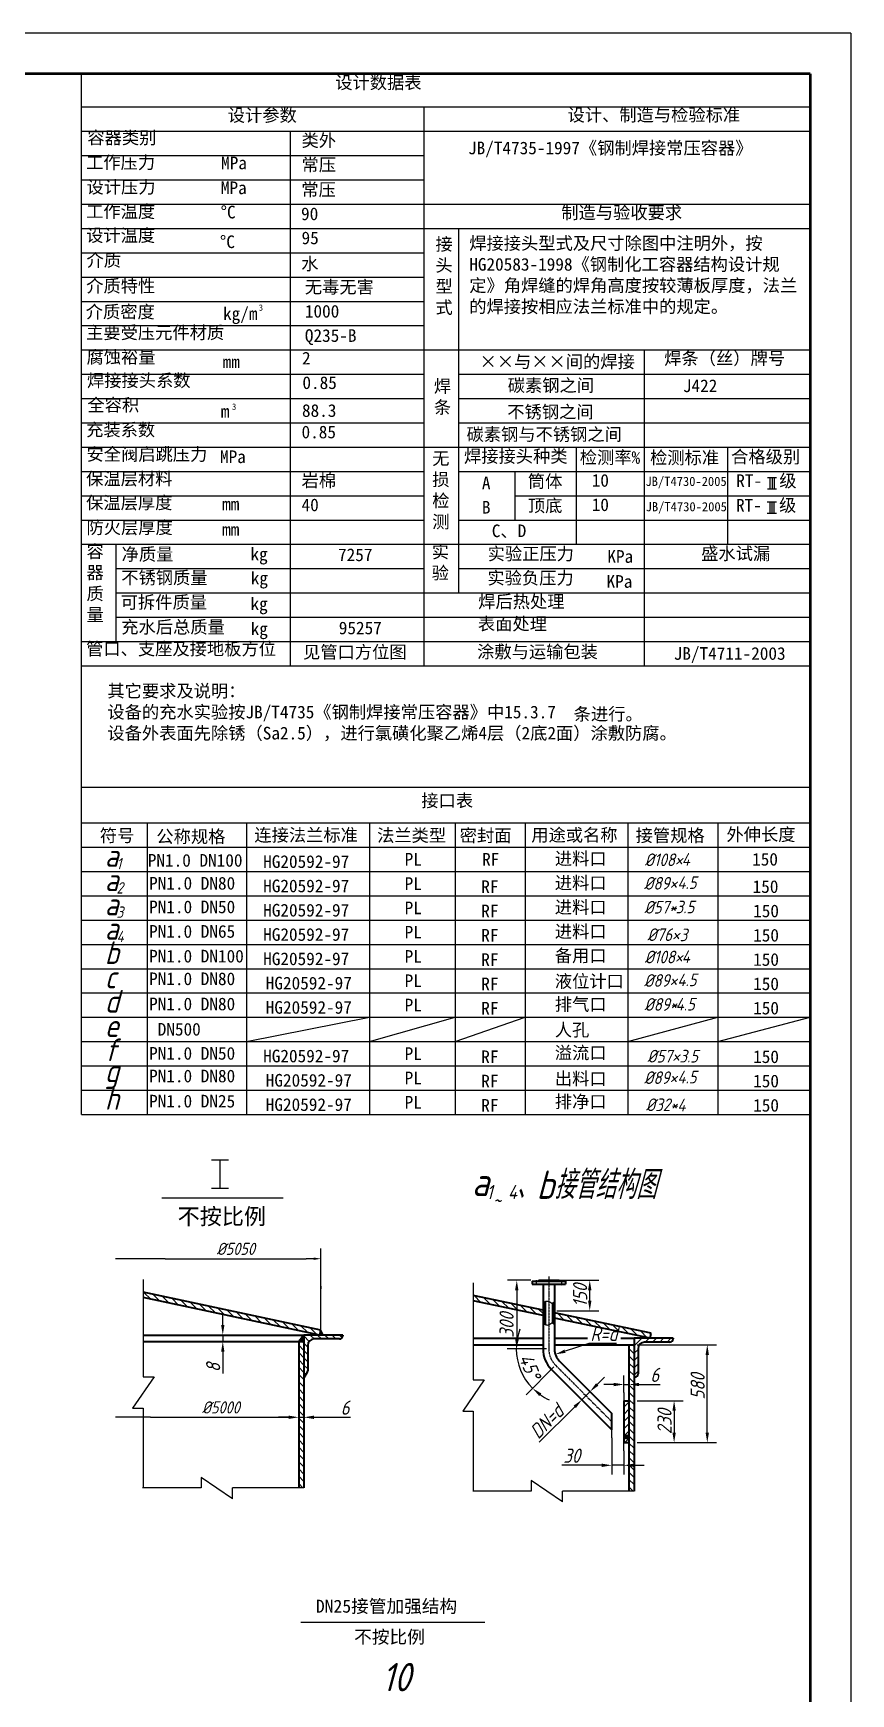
# Model space of a CAD drawing. Header units: millimetres. Extents: x -24031 to -12150, y -76529 to -59709.
# Drawn here: x -16189 to -12151, y -67910 to -59709 of the extents above; entities that cross this region are included whole.
import ezdxf

# ---------------------------------------------------------------- set-up
doc = ezdxf.new("R2010")
doc.units = ezdxf.units.MM
doc.linetypes.add('ACAD_ISO04W100', pattern=[30, 24, -3, 0, -3])
for name, color, linetype in [('标注', 254, 'Continuous'), ('点划线', 1, 'ACAD_ISO04W100'), ('细实线', 253, 'Continuous')]:
    doc.layers.add(name, color=color, linetype=linetype)
doc.layers.add('粗实线', color=4, linetype='Continuous', lineweight=40)
doc.styles.add('GB', font='gbeitc.shx', dxfattribs={"bigfont": 'gbcbig.shx'})
doc.styles.get("Standard").update_dxf_attribs({"font": 'SIMFANG.TTF'})
doc.dimstyles.new('GB$0', dxfattribs={"dimscale": 20, "dimtxt": 3.5, "dimasz": 2.5, "dimexe": 2.25, "dimexo": 2, "dimtad": 1, "dimdec": 0, "dimtxsty": 'GB', "dimcen": 2.5, "dimadec": 0, "dimazin": 0, "dimtfac": 1, "dimtdec": 0, "dimtmove": 0, "dimatfit": 3, "dimfxl": 0, "dimarcsym": 0})
doc.dimstyles.new('GB$2', dxfattribs={"dimscale": 20, "dimtxt": 3.5, "dimasz": 2.5, "dimexe": 2.25, "dimexo": 2, "dimtad": 1, "dimdec": 0, "dimtxsty": 'GB', "dimcen": 2.5, "dimadec": 0, "dimazin": 0, "dimtfac": 1, "dimtdec": 0, "dimtmove": 0, "dimatfit": 3, "dimfxl": 0, "dimarcsym": 0})
doc.dimstyles.new('GB$4', dxfattribs={"dimscale": 20, "dimtxt": 3.5, "dimasz": 2.5, "dimexe": 2.25, "dimexo": 2, "dimtad": 1, "dimtoh": 1, "dimdec": 0, "dimtxsty": 'GB', "dimcen": 2.5, "dimadec": 0, "dimazin": 0, "dimtfac": 1, "dimtdec": 0, "dimtmove": 0, "dimatfit": 3, "dimfxl": 0, "dimarcsym": 0})
pattern_1 = [(135, (-15508.77, -77806.342), (-17.96051, -17.96051), [])]
pattern_2 = [(135, (-13877.568, -77822.243), (-17.96051, -17.96051), [])]

# ---------------------------------------------------------------- blocks, each defined once
blk = doc.blocks.new('*D23')
at = {"layer": 'Defpoints', "color": 0}
for p in [(-14877.3, -66542.9), (-14877.3, -66544.1), (-14851.7, -66542.9)]:
    blk.add_point(p, dxfattribs=at)
at = {"layer": '标注', "color": 0, "lineweight": -2}
for p, q in [((-14927.3, -66544.1), (-14977.3, -66544.1)), ((-14877.3, -66544.1), (-14851.7, -66544.1)), ((-14877.3, -66582.9), (-14877.3, -66589.1)), ((-14851.7, -66582.9), (-14851.7, -66589.1)), ((-14801.7, -66544.1), (-14621.3, -66544.1))]:
    blk.add_line(p, q, dxfattribs=at)
at = {"layer": '标注', "color": 0}
for points in [[(-14927.3, -66535.7), (-14927.3, -66552.4), (-14877.3, -66544.1)], [(-14801.7, -66535.7), (-14801.7, -66552.4), (-14851.7, -66544.1)]]:
    blk.add_solid(points, dxfattribs=at)
at = {"layer": '标注', "color": 0, "insert": (-14648.4, -66496.6), "char_height": 70, "attachment_point": 5, "style": 'GB'}
blk.add_mtext('6', dxfattribs=at)
blk = doc.blocks.new('*D24')
at = {"layer": 'Defpoints', "color": 0}
for p in [(-15252.3, -66170.1), (-15248.9, -66138.1), (-15248.9, -66170.1)]:
    blk.add_point(p, dxfattribs=at)
at = {"layer": '标注', "color": 0, "lineweight": -2}
for p, q in [((-15252.3, -66088.1), (-15252.3, -66038.1)), ((-15288.9, -66138.1), (-15297.3, -66138.1)), ((-15288.9, -66170.1), (-15297.3, -66170.1)), ((-15252.3, -66138.1), (-15252.3, -66170.1)), ((-15252.3, -66220.1), (-15252.3, -66327.2))]:
    blk.add_line(p, q, dxfattribs=at)
at = {"layer": '标注', "color": 0}
for points in [[(-15260.7, -66088.1), (-15244, -66088.1), (-15252.3, -66138.1)], [(-15260.7, -66220.1), (-15244, -66220.1), (-15252.3, -66170.1)]]:
    blk.add_solid(points, dxfattribs=at)
at = {"layer": '标注', "color": 0, "insert": (-15299.8, -66298.7), "char_height": 70, "attachment_point": 5, "rotation": 90, "style": 'GB'}
blk.add_mtext('8', dxfattribs=at)
blk = doc.blocks.new('*D103')
at = {"layer": 'Defpoints', "color": 0}
for p in [(-13691.6, -65867.2), (-13800.3, -66206.8), (-13670.6, -66206.8)]:
    blk.add_point(p, dxfattribs=at)
at = {"layer": '标注', "color": 0, "lineweight": -2}
for p, q in [((-13731.6, -65867.2), (-13845.3, -65867.2)), ((-13800.3, -65917.2), (-13800.3, -66156.8)), ((-13710.6, -66206.8), (-13845.3, -66206.8))]:
    blk.add_line(p, q, dxfattribs=at)
at = {"layer": '标注', "color": 0}
for points in [[(-13808.7, -65917.2), (-13792, -65917.2), (-13800.3, -65867.2)], [(-13808.7, -66156.8), (-13792, -66156.8), (-13800.3, -66206.8)]]:
    blk.add_solid(points, dxfattribs=at)
at = {"layer": '标注', "color": 0, "insert": (-13850.6, -66089.2), "char_height": 70, "attachment_point": 5, "rotation": 90, "style": 'GB'}
blk.add_mtext('300', dxfattribs=at)
blk = doc.blocks.new('*D104')
at = {"layer": 'Defpoints', "color": 0}
for p in [(-13330.9, -66605.6), (-13271, -66669.3), (-13271, -66781.2)]:
    blk.add_point(p, dxfattribs=at)
at = {"layer": '标注', "color": 0, "lineweight": -2}
for p, q in [((-13330.9, -66645.6), (-13330.9, -66826.2)), ((-13271, -66709.3), (-13271, -66826.2)), ((-13380.9, -66781.2), (-13578.4, -66781.2)), ((-13271, -66781.2), (-13330.9, -66781.2)), ((-13221, -66781.2), (-13171, -66781.2))]:
    blk.add_line(p, q, dxfattribs=at)
at = {"layer": '标注', "color": 0}
for points in [[(-13380.9, -66772.8), (-13380.9, -66789.5), (-13330.9, -66781.2)], [(-13221, -66772.8), (-13221, -66789.5), (-13271, -66781.2)]]:
    blk.add_solid(points, dxfattribs=at)
at = {"layer": '标注', "color": 0, "insert": (-13528.7, -66733.7), "char_height": 70, "attachment_point": 5, "style": 'GB'}
blk.add_mtext('30', dxfattribs=at)
blk = doc.blocks.new('*D105')
at = {"layer": 'Defpoints', "color": 0, "ltscale": 0.5}
for p in [(-13246.1, -66186), (-12859.4, -66186), (-13246.1, -66669.3)]:
    blk.add_point(p, dxfattribs=at)
at = {"layer": '标注', "color": 0, "lineweight": -2, "ltscale": 0.5}
for p, q in [((-13206.1, -66186), (-12814.4, -66186)), ((-12859.4, -66619.3), (-12859.4, -66236)), ((-13206.1, -66669.3), (-12814.4, -66669.3))]:
    blk.add_line(p, q, dxfattribs=at)
at = {"layer": '标注', "color": 0, "ltscale": 0.5}
for points in [[(-12867.8, -66236), (-12851.1, -66236), (-12859.4, -66186)], [(-12867.8, -66619.3), (-12851.1, -66619.3), (-12859.4, -66669.3)]]:
    blk.add_solid(points, dxfattribs=at)
at = {"layer": '标注', "color": 0, "ltscale": 0.5, "insert": (-12906.9, -66391.9), "char_height": 70, "attachment_point": 5, "rotation": 90, "style": 'GB'}
blk.add_mtext('580', dxfattribs=at)
blk = doc.blocks.new('*D106')
at = {"color": 0, "lineweight": -2}
for p, q in [((-13206.1, -66462.1), (-12978.1, -66462.1)), ((-13023.1, -66512.1), (-13023.1, -66619.3)), ((-13206.1, -66669.3), (-12978.1, -66669.3))]:
    blk.add_line(p, q, dxfattribs=at)
at = {"color": 0}
for points in [[(-13031.5, -66512.1), (-13014.8, -66512.1), (-13023.1, -66462.1)], [(-13031.5, -66619.3), (-13014.8, -66619.3), (-13023.1, -66669.3)]]:
    blk.add_solid(points, dxfattribs=at)
at = {"layer": 'Defpoints', "color": 0}
for p in [(-13246.1, -66462.1), (-13246.1, -66669.3), (-13023.1, -66669.3)]:
    blk.add_point(p, dxfattribs=at)
at = {"color": 0, "insert": (-13070.6, -66565.7), "char_height": 70, "attachment_point": 5, "rotation": 90, "style": 'GB'}
blk.add_mtext('230', dxfattribs=at)
blk = doc.blocks.new('*D107')
at = {"color": 0, "lineweight": -2}
for p, q in [((-13271, -66422.1), (-13271, -66337.2)), ((-13246.1, -66422.1), (-13246.1, -66337.2)), ((-13321, -66382.2), (-13371, -66382.2)), ((-13271, -66382.2), (-13246.1, -66382.2)), ((-13196.1, -66382.2), (-13092, -66382.2))]:
    blk.add_line(p, q, dxfattribs=at)
at = {"color": 0}
for points in [[(-13321, -66373.9), (-13321, -66390.5), (-13271, -66382.2)], [(-13196.1, -66373.9), (-13196.1, -66390.5), (-13246.1, -66382.2)]]:
    blk.add_solid(points, dxfattribs=at)
at = {"layer": 'Defpoints', "color": 0}
for p in [(-13246.1, -66382.2), (-13271, -66462.1), (-13246.1, -66462.1)]:
    blk.add_point(p, dxfattribs=at)
at = {"color": 0, "insert": (-13119, -66334.7), "char_height": 70, "attachment_point": 5, "style": 'GB'}
blk.add_mtext('6', dxfattribs=at)
blk = doc.blocks.new('*D108')
at = {"color": 0, "lineweight": -2}
for p, q in [((-13602.1, -65867.2), (-13394.9, -65867.2)), ((-13439.9, -65968), (-13439.9, -65917.2)), ((-13602.1, -66018), (-13394.9, -66018))]:
    blk.add_line(p, q, dxfattribs=at)
at = {"color": 0}
for points in [[(-13448.2, -65917.2), (-13431.6, -65917.2), (-13439.9, -65867.2)], [(-13448.2, -65968), (-13431.6, -65968), (-13439.9, -66018)]]:
    blk.add_solid(points, dxfattribs=at)
at = {"layer": 'Defpoints', "color": 0}
for p in [(-13642.1, -65867.2), (-13439.9, -65867.2), (-13642.1, -66018)]:
    blk.add_point(p, dxfattribs=at)
at = {"color": 0, "insert": (-13487.4, -65942.6), "char_height": 70, "attachment_point": 5, "rotation": 90, "style": 'GB'}
blk.add_mtext('150', dxfattribs=at)
blk = doc.blocks.new('*D109')
at = {"color": 0, "lineweight": -2}
for p, q in [((-13653.6, -66206.8), (-13847.8, -66206.8)), ((-13616.9, -66295.5), (-13754.2, -66432.9))]:
    blk.add_line(p, q, dxfattribs=at)
for start, end in [(159.11152, 169.55576), (180, 225), (235.44424, 245.88848)]:
    blk.add_arc((-13528.1, -66206.8), 274.7, start, end, dxfattribs=at)
at = {"color": 0}
for points in [[(-13789.9, -66157.8), (-13806.5, -66156.3), (-13802.8, -66206.8)], [(-13689.2, -66439.4), (-13678.6, -66426.6), (-13722.3, -66401)]]:
    blk.add_solid(points, dxfattribs=at)
at = {"layer": 'Defpoints', "color": 0}
for p in [(-13613.6, -66206.8), (-13528.1, -66206.8), (-13793.4, -66277.9), (-13588.6, -66267.3)]:
    blk.add_point(p, dxfattribs=at)
at = {"color": 0, "insert": (-13736.2, -66293), "char_height": 70, "attachment_point": 5, "rotation": 292.5, "style": 'GB'}
blk.add_mtext('45°', dxfattribs=at)
blk = doc.blocks.new('*D110')
at = {"color": 0, "lineweight": -2}
for p, q in [((-13444.2, -66179.5), (-13561.9, -66217.8)), ((-13307.7, -66179.5), (-13444.2, -66179.5))]:
    blk.add_line(p, q, dxfattribs=at)
at = {"color": 0}
blk.add_solid([(-13564.5, -66209.9), (-13559.3, -66225.7), (-13609.4, -66233.2)], dxfattribs=at)
at = {"layer": 'Defpoints', "color": 0}
for p in [(-13609.4, -66233.2), (-13528.1, -66206.8)]:
    blk.add_point(p, dxfattribs=at)
at = {"color": 0, "insert": (-13369.7, -66132), "char_height": 70, "attachment_point": 5, "style": 'GB'}
blk.add_mtext('R=d', dxfattribs=at)
blk = doc.blocks.new('*D111')
at = {"color": 0, "lineweight": -2}
for p, q in [((-13438.5, -66417.3), (-13478.8, -66457.6)), ((-13431.4, -66424.4), (-13406.7, -66449.2)), ((-13403.1, -66382), (-13367.8, -66346.6)), ((-13514.2, -66493), (-13688.9, -66667.7)), ((-13471.8, -66464.7), (-13447, -66489.5))]:
    blk.add_line(p, q, dxfattribs=at)
at = {"color": 0}
for points in [[(-13409, -66376.1), (-13397.3, -66387.9), (-13438.5, -66417.3)], [(-13520.1, -66487.1), (-13508.3, -66498.9), (-13478.8, -66457.6)]]:
    blk.add_solid(points, dxfattribs=at)
at = {"layer": 'Defpoints', "color": 0}
for p in [(-13459.7, -66396.1), (-13500, -66436.4), (-13478.8, -66457.6)]:
    blk.add_point(p, dxfattribs=at)
at = {"color": 0, "insert": (-13652.8, -66564.4), "char_height": 70, "attachment_point": 5, "rotation": 45, "style": 'GB'}
blk.add_mtext('DN=d', dxfattribs=at)

msp = doc.modelspace()

# ---------------------------------------------------------------- hatches: boundary and pattern name
at = {"layer": '标注'}
h = msp.add_hatch(dxfattribs=at)
h.set_pattern_fill('ANSI31', color=256, scale=8, angle=90, style=0)
h.set_pattern_definition(pattern_1)
h.paths.add_polyline_path([(-15646.1, -65926.4), (-15646.1, -65952.6), (-14773, -66138.1), (-14767.7, -66113.1)])
h = msp.add_hatch(dxfattribs=at)
h.set_pattern_fill('ANSI31', color=256, scale=8, angle=90, style=0)
h.set_pattern_definition(pattern_2)
h.paths.add_polyline_path([(-13613.6, -66027.6), (-13613.6, -66053.8), (-13141.8, -66154), (-13136.5, -66129)])
h.paths.add_polyline_path([(-13670.6, -66041.6), (-13670.6, -66015.5), (-14014.9, -65942.3), (-14014.9, -65968.5)])
for points in [[(-14851.7, -66138.1), (-14877.3, -66170.1), (-14851.7, -66170.1)], [(-14767.7, -66113.1), (-14773, -66138.1), (-14756.8, -66138.1)], [(-14835.4, -66323.3, -0.245202), (-14848.5, -66330.1), (-14851.7, -66330.1), (-14851.7, -66352.4)]]:
    msp.add_hatch(color=256, dxfattribs=at).paths.add_polyline_path(points)
h = msp.add_hatch(dxfattribs=at)
h.set_pattern_fill('ANSI31', color=256, scale=8, angle=90, style=0)
h.set_pattern_definition(pattern_1)
h.paths.add_polyline_path([(-14851.7, -66170.1), (-14877.3, -66170.1), (-14877.3, -66892.2), (-14851.7, -66892.2)])
h = msp.add_hatch(dxfattribs=at)
h.set_pattern_fill('ANSI31', color=256, scale=8, angle=90, style=0)
h.set_pattern_definition(pattern_1)
h.paths.add_polyline_path([(-14659.7, -66141.3), (-14659.7, -66138.1), (-14851.7, -66138.1), (-14851.7, -66330.1), (-14848.5, -66330.1, 0.414214), (-14832.5, -66314.1), (-14832.5, -66189.3, -0.414214), (-14800.5, -66157.3), (-14675.7, -66157.3, 0.414214)])
h = msp.add_hatch(dxfattribs=at)
h.set_pattern_fill('ANSI31', color=256, scale=8, style=0)
h.set_pattern_definition([(45, (2256.666, 1155.356), (-17.960512, 17.960512), [])])
h.paths.add_polyline_path([(-13246.1, -66462.1), (-13271, -66462.1), (-13271, -66669.3), (-13246.1, -66669.3)])
h.paths.add_polyline_path([(-13028.5, -66157.2), (-13028.5, -66154), (-13220.5, -66154), (-13220.5, -66346), (-13217.3, -66346, 0.414214), (-13201.3, -66330), (-13201.3, -66205.2, -0.414214), (-13169.3, -66173.2), (-13044.5, -66173.2, 0.414214)])
h = msp.add_hatch(dxfattribs=at)
h.set_pattern_fill('ANSI31', color=256, scale=8, angle=90, style=0)
h.set_pattern_definition(pattern_2)
h.paths.add_polyline_path([(-13220.5, -66186), (-13246.1, -66186), (-13246.1, -66908.1), (-13220.5, -66908.1)])
at = {"layer": '细实线'}
msp.add_hatch(color=256, dxfattribs=at).paths.add_polyline_path([(-13248.1, -66641.2, 1), (-13268.1, -66641.2, 1)])

# ---------------------------------------------------------------- linework, layer by layer
at = {"lineweight": -3}
for q in [(-24030.6, -59708.8), (-12150.6, -76528.8)]:
    msp.add_line((-12150.6, -59708.8), q, dxfattribs=at)
at = {"lineweight": 50}
for q in [(-23530.6, -59908.8), (-12350.6, -76328.8)]:
    msp.add_line((-12350.6, -59908.8), q, dxfattribs=at)
for p, q in [((-14105.2, -64688.6), (-13759.5, -64568.6)), ((-13271, -66422.1), (-13271, -66462.1)), ((-14066.6, -66514.4), (-14014.9, -66514.4)), ((-13330.9, -66645.6), (-13330.9, -66605.6)), ((-13271, -66709.3), (-13271, -66669.3))]:
    msp.add_line(p, q)
at = {"layer": '标注'}
for p, q in [((-15950.6, -62591.9), (-15950.6, -59908.8)), ((-15950.6, -60072.9), (-12350.6, -60072.9)), ((-14259.4, -60072.9), (-14259.4, -62832.9)), ((-15950.6, -60192.9), (-12350.6, -60192.9)), ((-14917.4, -62591.9), (-14917.4, -60192.9)), ((-15950.6, -60312.9), (-14259.4, -60312.9)), ((-15950.6, -60312.9), (-14259.4, -60312.9)), ((-15950.6, -60312.9), (-14259.4, -60312.9)), ((-15950.6, -60312.9), (-14259.4, -60312.9)), ((-15950.6, -60432.9), (-14259.4, -60432.9)), ((-15950.6, -60552.9), (-13980.1, -60552.9)), ((-15950.6, -60552.9), (-13980.1, -60552.9)), ((-15950.6, -60552.9), (-12350.6, -60552.9)), ((-15950.6, -60672.9), (-12350.6, -60672.9)), ((-14088.9, -60672.9), (-14088.9, -62472.9)), ((-15950.6, -60792.9), (-14259.4, -60792.9)), ((-15950.6, -60912.9), (-14259.4, -60912.9)), ((-15950.6, -61032.9), (-14259.4, -61032.9)), ((-15950.6, -61152.9), (-14259.4, -61152.9)), ((-15950.6, -61272.9), (-12350.6, -61272.9)), ((-13169.3, -62832.9), (-13169.3, -61272.9)), ((-15950.6, -61392.9), (-14259.4, -61392.9)), ((-15950.6, -61392.9), (-14259.4, -61392.9)), ((-15950.6, -61392.9), (-14259.4, -61392.9)), ((-15950.6, -61392.9), (-14259.4, -61392.9)), ((-14088.9, -61392.9), (-12350.6, -61392.9)), ((-14088.9, -61392.9), (-12350.6, -61392.9)), ((-14088.9, -61392.9), (-12350.6, -61392.9)), ((-14088.9, -61392.9), (-12350.6, -61392.9)), ((-15950.6, -61512.9), (-14259.4, -61512.9)), ((-14088.9, -61512.9), (-12350.6, -61512.9)), ((-15950.6, -61632.9), (-14259.4, -61632.9)), ((-15950.6, -61632.9), (-14259.4, -61632.9)), ((-15950.6, -61632.9), (-14259.4, -61632.9)), ((-15950.6, -61632.9), (-14259.4, -61632.9)), ((-14088.9, -61632.9), (-12350.6, -61632.9)), ((-14088.9, -61632.9), (-12350.6, -61632.9)), ((-14088.9, -61632.9), (-12350.6, -61632.9)), ((-14088.9, -61632.9), (-12350.6, -61632.9)), ((-15950.6, -61752.9), (-14150.6, -61752.9)), ((-14150.6, -61752.9), (-12350.6, -61752.9)), ((-13507.2, -61752.9), (-13507.2, -62232.9)), ((-12759.7, -61752.9), (-12759.7, -62232.9)), ((-15950.6, -61872.9), (-14259.4, -61872.9)), ((-15950.6, -61872.9), (-14259.4, -61872.9)), ((-15950.6, -61872.9), (-14259.4, -61872.9)), ((-14088.9, -61872.9), (-12350.6, -61872.9)), ((-13980.1, -61872.9), (-12350.6, -61872.9)), ((-13980.1, -61872.9), (-12350.6, -61872.9)), ((-13809.8, -61872.9), (-13809.8, -62112.9)), ((-12562.4, -61902.9), (-12516.7, -61902.9)), ((-12550, -61902.9), (-12550, -61958.8)), ((-12539.6, -61902.9), (-12539.6, -61958.8)), ((-12529.2, -61902.9), (-12529.2, -61958.8)), ((-15950.6, -61992.9), (-14259.4, -61992.9)), ((-13809.8, -61992.9), (-12350.6, -61992.9)), ((-12562.4, -61958.8), (-12516.7, -61958.8)), ((-12563.6, -62023.8), (-12517.9, -62023.8)), ((-12563.6, -62079.7), (-12517.9, -62079.7)), ((-12551.1, -62023.8), (-12551.1, -62079.7)), ((-12540.7, -62023.8), (-12540.7, -62079.7)), ((-12530.3, -62023.8), (-12530.3, -62079.7)), ((-15950.6, -62112.9), (-14259.4, -62112.9)), ((-14088.9, -62112.9), (-12350.6, -62112.9)), ((-15950.6, -62232.9), (-12350.6, -62232.9)), ((-15780.1, -62232.9), (-15780.1, -62712.9)), ((-15780.1, -62352.9), (-14259.4, -62352.9)), ((-14088.9, -62352.9), (-12350.6, -62352.9)), ((-15950.6, -63431.9), (-15950.6, -62472.9)), ((-15780.1, -62472.9), (-14150.6, -62472.9)), ((-14917.4, -62832.9), (-14917.4, -62471.9)), ((-14150.6, -62472.9), (-12350.6, -62472.9)), ((-15780.1, -62592.9), (-12350.6, -62592.9)), ((-15950.6, -62712.9), (-14150.6, -62712.9)), ((-15950.6, -62712.9), (-14150.6, -62712.9)), ((-15950.6, -62712.9), (-14150.6, -62712.9)), ((-14150.6, -62712.9), (-12350.6, -62712.9)), ((-14150.6, -62712.9), (-12350.6, -62712.9)), ((-14150.6, -62712.9), (-12350.6, -62712.9)), ((-15950.6, -62832.9), (-14150.6, -62832.9)), ((-14150.6, -62832.9), (-12350.6, -62832.9)), ((-15950.6, -63431.9), (-12350.6, -63431.9)), ((-15950.6, -65048.6), (-15950.6, -63431.9)), ((-15950.6, -63431.9), (-12350.6, -63431.9)), ((-15950.6, -63608.6), (-12350.6, -63608.6)), ((-15626, -63608.6), (-15626, -65048.6)), ((-15134.8, -63608.6), (-15134.8, -65048.6)), ((-14528.5, -63608.6), (-14528.5, -65048.6)), ((-14105.2, -63608.6), (-14105.2, -65048.6)), ((-13759.5, -63608.6), (-13759.5, -65048.6)), ((-13252, -63608.6), (-13252, -65048.6)), ((-12807.7, -63608.6), (-12807.7, -65048.6)), ((-15950.6, -63728.6), (-12350.6, -63728.6)), ((-15950.6, -63848.6), (-12350.6, -63848.6)), ((-15950.6, -63848.6), (-12350.6, -63848.6)), ((-15950.6, -63848.6), (-12350.6, -63848.6)), ((-15950.6, -63848.6), (-12350.6, -63848.6)), ((-15950.6, -63968.6), (-12350.6, -63968.6)), ((-15950.6, -64088.6), (-12350.6, -64088.6)), ((-15950.6, -64088.6), (-12350.6, -64088.6)), ((-15950.6, -64088.6), (-12350.6, -64088.6)), ((-15950.6, -64208.6), (-12350.6, -64208.6)), ((-15950.6, -64328.6), (-12350.6, -64328.6)), ((-15950.6, -64448.6), (-12350.6, -64448.6)), ((-15950.6, -64568.6), (-12350.6, -64568.6)), ((-15134.8, -64688.6), (-14528.5, -64568.6)), ((-14528.5, -64688.6), (-14105.2, -64568.6)), ((-13252, -64688.6), (-12807.7, -64568.6)), ((-12807.7, -64688.6), (-12350.6, -64568.6)), ((-15950.6, -64688.6), (-12350.6, -64688.6)), ((-15950.6, -64688.6), (-12350.6, -64688.6)), ((-13341.7, -64688.6), (-13341.7, -64687.6)), ((-15950.6, -64808.6), (-12350.6, -64808.6)), ((-15950.6, -64928.6), (-12350.6, -64928.6)), ((-15950.6, -65048.6), (-12350.6, -65048.6)), ((-15308.3, -65272.9), (-15224.4, -65272.9)), ((-15266.3, -65272.9), (-15266.3, -65412.1)), ((-15308.3, -65412.1), (-15224.4, -65412.1)), ((-15554, -65460.4), (-14954.2, -65460.4)), ((-15536.5, -65761), (-15781.4, -65761)), ((-15536.5, -65761), (-14839.7, -65761)), ((-14803.7, -65761), (-14839.7, -65761)), ((-14767.7, -66113.1), (-14767.7, -65709.9)), ((-15646.1, -65863.6), (-15646.1, -66143.9)), ((-14767.7, -65897.3), (-14767.7, -65910)), ((-14014.9, -65879.5), (-14014.9, -66159.8)), ((-15646.1, -66143.9), (-15646.1, -66344)), ((-14767.7, -66113.1), (-14756.8, -66138.1)), ((-14014.9, -66159.8), (-14014.9, -66359.9)), ((-15591.9, -66344), (-15697.8, -66498.5)), ((-15646.1, -66344), (-15591.9, -66344)), ((-14833.9, -66320.6), (-14851.7, -66352.4)), ((-13960.7, -66359.9), (-14066.6, -66514.4)), ((-14014.9, -66359.9), (-13960.7, -66359.9)), ((-15697.8, -66498.5), (-15646.1, -66498.5)), ((-15646.1, -66498.5), (-15646.1, -66892.2)), ((-15610.1, -66544.1), (-15781.4, -66544.1)), ((-15610.1, -66544.1), (-14913.3, -66544.1)), ((-14014.9, -66514.4), (-14014.9, -66908.1)), ((-13246.1, -66591.8), (-13246.1, -66563.1)), ((-14877.3, -66647.4), (-14877.3, -66618.7)), ((-15359.6, -66892.2), (-15649.2, -66892.2)), ((-15205.1, -66946.4), (-15359.6, -66840.6)), ((-15359.6, -66840.6), (-15359.6, -66892.2)), ((-14851.7, -66892.2), (-15205.1, -66892.2)), ((-15205.1, -66946.4), (-15205.1, -66892.2)), ((-13728.4, -66908.1), (-14018, -66908.1)), ((-13573.9, -66962.3), (-13728.4, -66856.5)), ((-13728.4, -66856.5), (-13728.4, -66908.1)), ((-13220.5, -66908.1), (-13573.9, -66908.1)), ((-13573.9, -66962.3), (-13573.9, -66908.1)), ((-14867, -67555.7), (-13958.2, -67555.7))]:
    msp.add_line(p, q, dxfattribs=at)
msp.add_solid([(-14803.7, -65755), (-14803.7, -65767), (-14767.7, -65761)], dxfattribs=at)
at = {"layer": '点划线'}
for p, q in [((-13642.1, -65849.2), (-13642.1, -65892.3)), ((-13704.6, -65867.6), (-13704.6, -65892.4)), ((-13579.6, -65865.7), (-13579.6, -65893.1))]:
    msp.add_line(p, q, dxfattribs=at)
at = {"layer": '点划线', "ltscale": 0.5}
for p, q in [((-13642.1, -65876.4), (-13642.1, -66214.8)), ((-13608.7, -66287.4), (-13330.9, -66565.3))]:
    msp.add_line(p, q, dxfattribs=at)
msp.add_arc((-13528.1, -66206.8), 114, 180, 225, dxfattribs=at)
at = {"layer": '粗实线'}
for p, q in [((-14767.7, -66113.1), (-15646.1, -65926.4)), ((-13724.6, -65871.2), (-13695.6, -65871.2)), ((-13724.6, -65871.2), (-13724.6, -65887.2)), ((-13724.6, -65887.2), (-13559.6, -65887.2)), ((-13695.6, -65871.2), (-13691.6, -65867.2)), ((-13695.6, -65871.2), (-13588.6, -65871.2)), ((-13691.6, -65867.2), (-13592.6, -65867.2)), ((-13691.6, -65867.2), (-13592.6, -65867.2)), ((-13670.6, -65887.2), (-13670.6, -66206.8)), ((-13670.6, -65887.2), (-13613.6, -65887.2)), ((-13613.6, -65887.2), (-13613.6, -66206.8)), ((-13588.6, -65871.2), (-13592.6, -65867.2)), ((-13588.6, -65871.2), (-13559.6, -65871.2)), ((-13559.6, -65871.2), (-13559.6, -65887.2)), ((-14773, -66138.1), (-15646.1, -65952.6)), ((-13670.6, -66015.5), (-14014.9, -65942.3)), ((-13670.6, -66041.6), (-14014.9, -65968.5)), ((-13659.7, -65972.3), (-13659.7, -66086.2)), ((-13624.5, -65980.4), (-13624.5, -66078.1)), ((-13136.5, -66129), (-13613.6, -66027.6)), ((-13141.8, -66154), (-13613.6, -66053.8)), ((-15646.1, -66138.1), (-14851.7, -66138.1)), ((-15646.1, -66170.1), (-14877.3, -66170.1)), ((-14851.7, -66138.1), (-14877.3, -66170.1)), ((-14877.3, -66170.1), (-14877.3, -66892.2)), ((-14877.3, -66170.1), (-14851.7, -66170.1)), ((-14851.7, -66138.1), (-14851.7, -66892.2)), ((-14659.7, -66138.1), (-14851.7, -66138.1)), ((-14851.7, -66138.1), (-14851.7, -66330.1)), ((-14675.7, -66157.3), (-14800.5, -66157.3)), ((-14773, -66138.1), (-14767.7, -66113.1)), ((-14659.7, -66138.1), (-14659.7, -66141.3)), ((-14014.9, -66154), (-13670.6, -66154)), ((-13613.6, -66154), (-13451.5, -66154)), ((-13285.6, -66154), (-13220.5, -66154)), ((-13220.5, -66154), (-13220.5, -66908.1)), ((-13028.5, -66154), (-13220.5, -66154)), ((-13220.5, -66154), (-13220.5, -66346)), ((-13044.5, -66173.2), (-13169.3, -66173.2)), ((-13141.8, -66154), (-13136.5, -66129)), ((-13028.5, -66154), (-13028.5, -66157.2)), ((-14832.5, -66189.3), (-14832.5, -66314.1)), ((-14014.9, -66186), (-13670.6, -66186)), ((-13613.6, -66186), (-13246.1, -66186)), ((-13246.1, -66186), (-13246.1, -66908.1)), ((-13246.1, -66186), (-13220.5, -66186)), ((-13201.3, -66205.2), (-13201.3, -66330)), ((-14851.7, -66330.1), (-14848.5, -66330.1)), ((-13628.9, -66307.6), (-13330.9, -66605.6)), ((-13588.6, -66267.3), (-13330.9, -66525)), ((-13220.5, -66346), (-13217.3, -66346)), ((-13271, -66462.1), (-13246.1, -66462.1)), ((-13271, -66462.1), (-13271, -66669.3)), ((-13330.9, -66605.6), (-13330.9, -66525)), ((-13271, -66669.3), (-13246.1, -66669.3))]:
    msp.add_line(p, q, dxfattribs=at)
for centre, radius, start, end in [((-14800.5, -66189.3), 32, 90, 180), ((-14675.7, -66141.3), 16, 270, 0), ((-13169.3, -66205.2), 32, 90, 180), ((-13044.5, -66157.2), 16, 270, 0), ((-13528.1, -66206.8), 142.5, 180, 225), ((-13528.1, -66206.8), 85.5, 180, 225), ((-14848.5, -66314.1), 16, 270, 0), ((-13217.3, -66330), 16, 270, 0)]:
    msp.add_arc(centre, radius, start, end, dxfattribs=at)
at = {"layer": '细实线'}
msp.add_circle((-13257.4, -66641.1), 10, dxfattribs=at)
for points in [[(-13670.6, -65976.5), (-13656.9, -65971.4), (-13642.1, -65971.4), (-13623.2, -65979.8), (-13617.1, -65975.1), (-13613.6, -65975.1)], [(-13670.6, -66081.9), (-13656.9, -66087.1), (-13642.1, -66087.1), (-13623.2, -66078.7), (-13617.1, -66083.4), (-13613.6, -66083.4)]]:
    msp.add_spline(points, degree=3, dxfattribs=at)

# ---------------------------------------------------------------- texts
at = {"layer": '标注'}
for s, p in [('无毒无害', (-14847, -60993.1)), ('1000', (-14847, -61113.1)), ('Q235-B', (-14847, -61233.1)), ('××与××间的焊接', (-13983.7, -61361.7)), ('碳素钢之间', (-13845, -61479.1)), ('J422', (-12979.9, -61481.2)), ('不锈钢之间', (-13847.1, -61609.8)), ('碳素钢与不锈钢之间', (-14048.3, -61721)), ('公称规格', (-15580.5, -63707.1)), ('连接法兰标准', (-15096.4, -63699.9)), ('法兰类型', (-14490.4, -63701.3)), ('密封面', (-14082.1, -63702.1)), ('用途或名称', (-13728.7, -63699.6)), ('接管规格', (-13213.1, -63702)), ('外伸长度', (-12764.7, -63697.1)), ('PN1.0 DN100', (-15622.6, -63824.8)), ('HG20592-97', (-15052.9, -63831)), ('PL', (-14354.2, -63819.5)), ('RF', (-13971.4, -63819.9)), ('进料口', (-13612.4, -63816.2)), ('150', (-12637.9, -63819.5)), ('PN1.0 DN80', (-15616.2, -63937.9)), ('PL', (-14354.2, -63939.5)), ('进料口', (-13612.4, -63936.2)), ('HG20592-97', (-15052.9, -63951)), ('RF', (-13975.8, -63955)), ('150', (-12635.5, -63954.5)), ('PN1.0 DN50', (-15616.2, -64054.7)), ('HG20592-97', (-15052.9, -64071)), ('PL', (-14354.2, -64059.5)), ('RF', (-13975.8, -64075)), ('进料口', (-13612.4, -64056.2)), ('150', (-12632.9, -64074.5)), ('PN1.0 DN65', (-15616.2, -64175.8)), ('HG20592-97', (-15052.9, -64191)), ('PL', (-14354.2, -64179.5)), ('进料口', (-13612.4, -64176.2)), ('RF', (-13975.8, -64195)), ('150', (-12632.9, -64194.5)), ('PN1.0 DN100', (-15616.2, -64298)), ('HG20592-97', (-15052.9, -64311)), ('PL', (-14354.2, -64299.5)), ('RF', (-13975.8, -64315)), ('备用口', (-13612.4, -64295.1)), ('150', (-12632.9, -64314.5)), ('PN1.0 DN80', (-15616.2, -64409.8)), ('HG20592-97', (-15040, -64431)), ('PL', (-14354.2, -64419.5)), ('RF', (-13975.8, -64435)), ('液位计口', (-13612.4, -64421.8)), ('150', (-12632.9, -64434.5)), ('PN1.0 DN80', (-15616.2, -64534)), ('HG20592-97', (-15040, -64551)), ('PL', (-14354.2, -64539.5)), ('RF', (-13975.8, -64555)), ('排气口', (-13612.4, -64535.7)), ('150', (-12632.9, -64554.5)), (' DN500', (-15616.2, -64659)), ('人孔', (-13612.4, -64662.3)), ('溢流口', (-13612.4, -64775.1)), ('PN1.0 DN50', (-15616.2, -64778)), ('HG20592-97', (-15052.9, -64791)), ('PL', (-14354.2, -64779.5)), ('RF', (-13975.8, -64795)), ('150', (-12632.9, -64794.5)), ('PN1.0 DN80', (-15616.2, -64889.8)), ('HG20592-97', (-15040, -64911)), ('PL', (-14354.2, -64899.5)), ('RF', (-13975.8, -64915)), ('出料口', (-13612.4, -64902.9)), ('150', (-12632.9, -64914.5)), ('排净口', (-13612.4, -65016.1)), ('PN1.0 DN25', (-15616.2, -65014)), ('HG20592-97', (-15040, -65031)), ('PL', (-14354.2, -65019.5)), ('RF', (-13975.8, -65035)), ('150', (-12632.9, -65034.5))]:
    msp.add_text(s, height=62.5, dxfattribs=at).set_placement(p)
at = {"layer": '标注', "style": 'GB'}
for s, p in [('%%C108×', (-13168.7, -63822.2)), ('4', (-12985.8, -63820.2)), ('%%C89×', (-13171.6, -63938.2)), ('4.5', (-13007.1, -63935)), ('%%C57*', (-13170.2, -64056.5)), ('3.5', (-13015.7, -64055.2)), ('%%C76×', (-13155.8, -64192)), ('3', (-12995.9, -64193)), ('%%C108×', (-13168.7, -64302.2)), ('4', (-12985.8, -64300.2)), ('%%C89×', (-13171.6, -64418.2)), ('4.5', (-13007.1, -64415)), ('%%C89*', (-13170.2, -64536.5)), ('4.5', (-13015.7, -64535.2)), ('%%C57×3.5', (-13155.8, -64792)), ('%%C89×', (-13171.6, -64898.2)), ('4.5', (-13007.1, -64895)), ('%%C32*', (-13162.6, -65032)), ('4', (-13007.5, -65033.4))]:
    msp.add_text(s, height=62.5, dxfattribs=at).set_placement(p)
at = {"layer": '标注', "attachment_point": 1}
for s, insert, char_height, width in [('设计数据表 ', (-14696.7, -59921.1), 62.5, 569.361), ('设计参数\\P ', (-15227.8, -60082.8), 62.5, 569.361), ('设计、制造与检验标准', (-13549.4, -60081.1), 62.5, 1423.229), ('容器类别 ', (-15921.2, -60193.4), 62.5, 569.361), ('类外', (-14863.3, -60206.9), 62.5, 569.361), ('JB/T4735-1997《钢制焊接常压容器》', (-14041.2, -60244.2), 62.5, 2400.023), ('工作压力', (-15927.4, -60315.9), 62.5, 569.361), ('MPa', (-15260.6, -60318.2), 62.5, 569.361), ('常压', (-14863.3, -60326.9), 62.5, 569.361), ('设计压力', (-15925.4, -60436.9), 62.5, 569.361), ('MPa', (-15261.7, -60441), 62.5, 569.361), ('常压', (-14864.4, -60449.7), 62.5, 569.361), ('工作温度', (-15927.4, -60557.7), 62.5, 569.361), ('%%DC', (-15263, -60560.8), 62.5, 569.361), ('90', (-14865.7, -60569.5), 62.5, 569.361), ('制造与验收要求', (-13580.3, -60563.2), 62.5, 1532.926), ('设计温度', (-15927.4, -60675.9), 62.5, 569.361), ('%%DC', (-15266.5, -60707.5), 62.5, 569.361), ('95', (-14863.3, -60688.4), 62.5, 569.361), ('接头型式', (-14201.8, -60719.1), 62.5, 25.461), ('焊接接头型式及尺寸除图中注明外，按HG20583-1998《钢制化工容器结构设计规定》角焊缝的焊角高度按较薄板厚度，法兰的焊接按相应法兰标准中的规定。', (-14035, -60714.7), 62.5, 1633.965), ('介质', (-15925.4, -60798.5), 62.5, 258.798), ('水', (-14864.8, -60816), 62.5, 569.361), ('介质特性', (-15926.9, -60926), 62.5, 569.361), ('介质密度', (-15929.3, -61053.3), 62.5, 569.361), ('kg/m', (-15251.2, -61062.1), 62.5, 569.361), ('3', (-15074.6, -61048.2), 31.2, 284.681), ('主要受压元件材质', (-15927.4, -61155.9), 62.5, 910.558), ('腐蚀裕量', (-15925.4, -61276.9), 62.5, 569.361), ('mm', (-15253, -61300.4), 62.5, 569.361), ('2', (-14861, -61282.3), 62.5, 569.361), ('焊条（丝）牌号', (-13072.2, -61283), 62.5, 952.03), ('焊接接头系数', (-15923.1, -61392.4), 62.5, 569.361), ('0.85', (-14859.1, -61403.4), 62.5, 569.361), ('焊条', (-14209.8, -61420.5), 62.5, 57.443), ('全容积', (-15921.2, -61513.4), 62.5, 569.361), ('m', (-15262.1, -61544.7), 62.5, 569.361), ('3', (-15206.9, -61537.5), 31.2, 284.681), ('88.3', (-14861.2, -61540.9), 62.5, 569.361), ('充装系数 ', (-15927.4, -61635.9), 62.5, 569.361), ('0.85', (-14863.3, -61646.9), 62.5, 569.361), ('安全阀启跳压力', (-15925.4, -61756.9), 62.5, 713.927), ('MPa', (-15266, -61769.1), 62.5, 569.361), ('无损检测', (-14217.8, -61777.5), 62.5, 108.546), ('焊接接头种类', (-14060.9, -61766.6), 62.5, 569.361), ('检测率%', (-13489.1, -61772.3), 62.5, 569.361), ('检测标准', (-13142.1, -61773.5), 62.5, 569.361), ('合格级别', (-12741.6, -61769.2), 62.5, 648.774), ('保温层材料', (-15927.4, -61877.7), 62.5, 569.361), ('岩棉', (-14863.3, -61886.9), 62.5, 569.361), ('A', (-13972.5, -61898.6), 62.5, 569.361), ('筒体', (-13745.4, -61890.4), 62.5, 569.361), ('10', (-13430.1, -61886), 62.5, 569.361), ('JB/T4730-2005', (-13164.7, -61899.2), 45.375, 413.356), ('RT-  级', (-12716.2, -61887.5), 62.5, 648.774), ('保温层厚度', (-15927.4, -61995.9), 62.5, 569.361), ('mm', (-15255.7, -62002.6), 62.5, 569.361), ('40', (-14863.3, -62006.9), 62.5, 569.361), ('B', (-13972.5, -62018.6), 62.5, 569.361), ('顶底', (-13745.4, -62010.4), 62.5, 569.361), ('10', (-13430.1, -62006), 62.5, 569.361), ('JB/T4730-2005', (-13163.7, -62024.3), 45.375, 413.356), ('RT-  级', (-12717.3, -62008.4), 62.5, 648.774), ('防火层厚度', (-15925.4, -62118.5), 62.5, 569.361), ('mm', (-15255.7, -62128), 62.5, 569.361), ('C、D', (-13923.6, -62135), 62.5, 569.361), ('容器质量', (-15925.4, -62236.9), 62.5, 25.404), ('净质量', (-15752.1, -62250.4), 62.5, 569.361), ('实验', (-14220.4, -62238.6), 62.5, 11.167), ('实验正压力', (-13944.2, -62248.2), 62.5, 569.361), ('盛水试漏', (-12889.6, -62247), 62.5, 569.361), ('kg', (-15115.6, -62249.7), 62.5, 569.361), ('7257', (-14683.1, -62253.4), 62.5, 569.361), ('KPa', (-13352.9, -62261.6), 62.5, 569.361), ('不锈钢质量', (-15753.6, -62366.1), 62.5, 569.361), ('kg', (-15114.2, -62368.4), 62.5, 569.361), ('实验负压力', (-13945.3, -62367.8), 62.5, 569.361), ('KPa', (-13356.9, -62385), 62.5, 569.361), ('可拆件质量', (-15756.5, -62487.4), 62.5, 569.361), ('焊后热处理', (-13990.8, -62484.2), 62.5, 569.361), ('kg', (-15115.5, -62495.5), 62.5, 569.361), ('充水后总质量', (-15753.6, -62610.1), 62.5, 569.361), ('kg', (-15114.7, -62618.6), 62.5, 569.361), ('95257', (-14679.4, -62614.7), 62.5, 569.361), ('表面处理', (-13992.4, -62594.1), 62.5, 569.361), ('管口、支座及接地板方位', (-15927.4, -62717.7), 62.5, 1638.196), ('见管口方位图', (-14855.9, -62733.7), 62.5, 569.361), ('涂敷与运输包装', (-13996.2, -62731.8), 62.5, 880.333), ('JB/T4711-2003', (-13025.2, -62740.7), 62.5, 569.361), ('其它要求及说明：\\P设备的充水实验按JB/T4735《钢制焊接常压容器》中15.3.7\\P设备外表面先除锈（Sa2.5），进行氯磺化聚乙烯4层（2底2面）涂敷防腐。', (-15822.2, -62925.7), 62.5, 2892.963), ('条进行。\\P', (-13519.3, -63039.8), 62.5, 6007.795), (' 接口表', (-14314.1, -63467.3), 62.5, 1666.901), ('符号 ', (-15859.6, -63639.7), 62.5, 258.798), ('不按比例', (-15475.3, -65511.9), 80, 590.117), ('DN25接管加强结构', (-14792.6, -67445), 64, 1379.546), ('不按比例', (-14603.5, -67596.8), 64, 472.094)]:
    msp.add_mtext(s, dxfattribs=dict(at, insert=insert, char_height=char_height, width=width))
at = {"layer": '标注', "style": 'GB'}
for s, insert, char_height, width, attachment_point in [('a', (-15835.3, -63769.6), 112, 1163.62, 4), ('1', (-15777.4, -63809.5), 56, 1163.62, 4), ('a', (-15835.3, -63889.6), 112, 1163.62, 4), ('2', (-15777.4, -63929.5), 56, 1163.62, 4), ('a', (-15835.3, -64009.6), 112, 1163.62, 4), ('3', (-15777.4, -64049.5), 56, 1163.62, 4), ('a', (-15835.3, -64129.6), 112, 1163.62, 4), ('b', (-15835.3, -64249.6), 112, 1163.62, 4), ('4', (-15777.4, -64169.5), 56, 1163.62, 4), ('c', (-15835.3, -64369.6), 112, 1163.62, 4), ('d', (-15835.3, -64489.6), 112, 1163.62, 4), ('e', (-15835.3, -64609.6), 112, 1163.62, 4), ('f', (-15835.3, -64729.6), 112, 1163.62, 4), ('g', (-15835.3, -64849.6), 112, 1163.62, 4), ('h', (-15835.3, -64969.6), 112, 1163.62, 4), ('a', (-14022.1, -65381.6), 140, 1454.525, 4), ('、b接管结构图', (-13803.7, -65395.8), 140, 1454.525, 4), ('1  4', (-13949.8, -65431.5), 70, 1454.525, 4), ('~', (-13920.2, -65476.3), 70, 1454.525, 4), ('10', (-14325, -67757.2), 140, 192.001, 3)]:
    msp.add_mtext(s, dxfattribs=dict(at, insert=insert, char_height=char_height, width=width, attachment_point=attachment_point))
at = {"layer": '标注', "char_height": 60, "attachment_point": 5, "style": 'GB'}
for s, insert in [('%%C5050', (-15188.1, -65712.3)), ('%%C5000', (-15261.7, -66495.3))]:
    msp.add_mtext(s, dxfattribs=dict(at, insert=insert))

# ---------------------------------------------------------------- dimensions: what is measured, and where the dimension line sits
dim = msp.add_linear_dim(base=(-13439.9, -65867.2), p1=(-13642.1, -66018), p2=(-13642.1, -65867.2), angle=90, text='150', dimstyle='GB$0')
dim.commit()
dim.dimension.update_dxf_attribs({"geometry": '*D108', "text_midpoint": (-13487.4, -65942.6)})
dim = msp.add_radius_dim(center=(-13528.1, -66206.8), mpoint=(-13609.4, -66233.2), text='R=d', dimstyle='GB$4')
dim.commit()
dim.dimension.update_dxf_attribs({"geometry": '*D110', "text_midpoint": (-13369.7, -66179.5), "dimtype": 164})
dim = msp.add_angular_dim_3p(base=(-13793.4, -66277.9), center=(-13528.1, -66206.8), p1=(-13613.6, -66206.8), p2=(-13588.6, -66267.3), dimstyle='GB$2')
dim.commit()
dim.dimension.update_dxf_attribs({"geometry": '*D109', "text_midpoint": (-13736.2, -66293)})
dim = msp.add_linear_dim(base=(-13246.1, -66382.2), p1=(-13271, -66462.1), p2=(-13246.1, -66462.1), text='6', dimstyle='GB$0')
dim.commit()
dim.dimension.update_dxf_attribs({"geometry": '*D107', "text_midpoint": (-13119, -66334.7)})
dim = msp.add_aligned_dim(p1=(-13459.7, -66396.1), p2=(-13500, -66436.4), distance=30, text='DN=d', dimstyle='GB$0')
dim.commit()
dim.dimension.update_dxf_attribs({"geometry": '*D111', "text_midpoint": (-13652.8, -66564.4)})
dim = msp.add_linear_dim(base=(-13023.1, -66669.3), p1=(-13246.1, -66462.1), p2=(-13246.1, -66669.3), angle=90, text='230', dimstyle='GB$0')
dim.commit()
dim.dimension.update_dxf_attribs({"geometry": '*D106', "text_midpoint": (-13023.1, -66565.7), "dimtype": 160})
at = {"layer": '标注'}
dim = msp.add_linear_dim(base=(-13800.3, -66206.8), p1=(-13691.6, -65867.2), p2=(-13670.6, -66206.8), angle=90, text='300', dimstyle='GB$0', override={"dimtmove": 2}, dxfattribs=at)
dim.commit()
dim.dimension.update_dxf_attribs({"geometry": '*D103', "text_midpoint": (-13850.6, -66089.2), "dimtype": 160})
dim = msp.add_linear_dim(base=(-15252.3, -66170.1), p1=(-15248.9, -66138.1), p2=(-15248.9, -66170.1), angle=90, text='8', dimstyle='GB$0', dxfattribs=at)
dim.commit()
dim.dimension.update_dxf_attribs({"geometry": '*D24', "text_midpoint": (-15299.8, -66298.7)})
at = {"layer": '标注', "ltscale": 0.5}
dim = msp.add_linear_dim(base=(-12859.4, -66186), p1=(-13246.1, -66669.3), p2=(-13246.1, -66186), angle=90, text='580', dimstyle='GB$0', dxfattribs=at)
dim.commit()
dim.dimension.update_dxf_attribs({"geometry": '*D105', "text_midpoint": (-12859.4, -66391.9), "dimtype": 160})
at = {"layer": '标注'}
for base, p1, p2, text, picture, middle in [((-14877.3, -66544.1), (-14851.7, -66542.9), (-14877.3, -66542.9), '6', '*D23', (-14648.4, -66544.1)), ((-13271, -66781.2), (-13330.9, -66605.6), (-13271, -66669.3), '30', '*D104', (-13528.7, -66781.2))]:
    dim = msp.add_linear_dim(base=base, p1=p1, p2=p2, text=text, dimstyle='GB$0', dxfattribs=at)
    dim.commit()
    dim.dimension.update_dxf_attribs({"geometry": picture, "text_midpoint": middle, "dimtype": 160})

doc.saveas('drawing.dxf')
